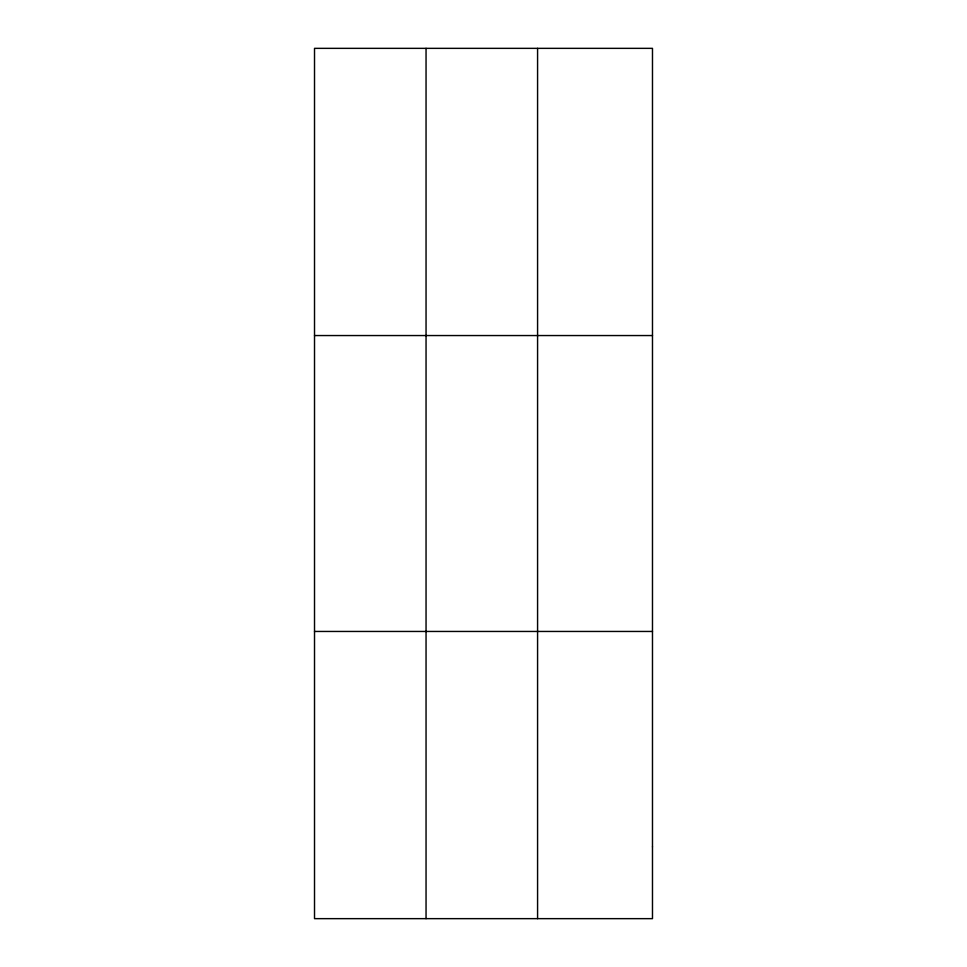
<?xml version="1.0" encoding="UTF-8"?>
<svg xmlns="http://www.w3.org/2000/svg" width="967" height="967" viewBox="0 0 967 967"><rect width="100%" height="100%" fill="white"/><g stroke="black" fill="none" stroke-linecap="round" stroke-linejoin="round"><path stroke-width="1.45" d="M426.048 918.65L426.048 48.35M537.579 918.65L537.579 48.35M314.517 335.549L652.483 335.549M314.517 631.451L652.483 631.451M652.483 846.85L652.483 918.65L314.517 918.65L314.517 48.35L652.483 48.35L652.483 846.85"/></g></svg>
